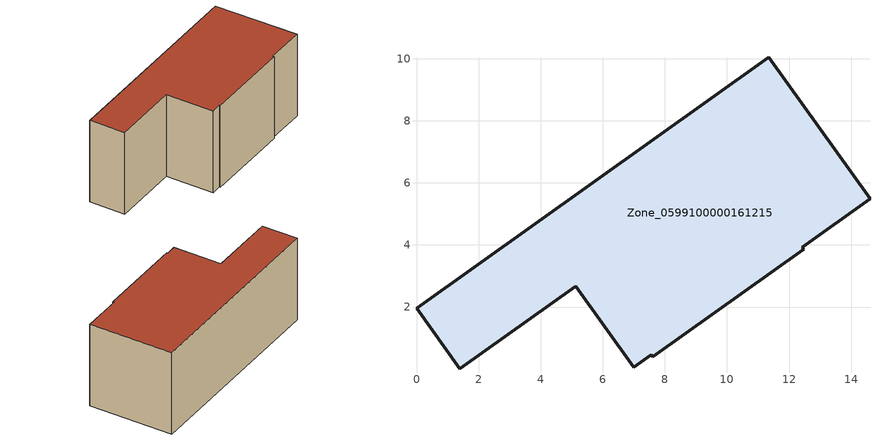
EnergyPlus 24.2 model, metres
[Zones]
Zone_0599100000161215
 floor ground (C_G): 5.13,2.68 1.4,0.01 0,1.96 11.35,10.05 14.61,5.49 12.42,3.93 12.47,3.86 7.62,0.4 7.56,0.46 7,0.06 z0
 wall outside (C_F): 1.4,0.01 5.13,2.68 7,0.06 7.56,0.46 7.62,0.4 12.47,3.86 12.42,3.93 14.61,5.49 11.35,10.05 0,1.96 1.4,0.01 z0:5.76
 roof outside (C_R): 12.42,3.93 14.61,5.49 11.35,10.05 0,1.96 1.4,0.01 5.13,2.68 7,0.06 7.56,0.46 7.62,0.4 12.47,3.86 z5.76
[BUILDING]
Pand.0599100000161215: North Axis=0; Terrain=City; Loads Convergence Tolerance Value=0.04; Temperature Convergence Tolerance Value=0.4; Solar Distribution=FullExterior; Maximum Number of Warmup Days=25; Minimum Number of Warmup Days=1
[Site:Location]
Rotterdam.The.Hague.AP_ZH_NLD Design_Conditions: Latitude=51.96; Longitude=4.45; Time Zone=1; Elevation=-4.5
[SITE:GROUNDTEMPERATURE:BUILDINGSURFACE]
18, 18, 18, 18, 18, 18, 18, 18, 18, 18, 18, 18
[MATERIAL] Thermal Absorptance=0.9; Solar Absorptance=0.7; Visible Absorptance=0.7
Name | Roughness | Thickness | Conductivity | Density | Specific Heat
G.TC.1975-1991 | MediumSmooth | 0.15 | 0.288461 | 540 | 1210
F.TC.1975-1991 | Rough | 0.3 | 0.230769 | 1920 | 840
R.TC.1975-1991 | MediumRough | 0.2 | 0.153846 | 1500 | 1000
[CONSTRUCTION]
C_G: G.TC.1975-1991
C_F: F.TC.1975-1991
C_R: R.TC.1975-1991
[ZONE]
Zone_0599100000161215: Type=1; Multiplier=1; Ceiling Height=Autocalculate; Volume=Autocalculate; Floor Area=autocalculate; Part of Total Floor Area=Yes
[ZONEINFILTRATION:DESIGNFLOWRATE]
Infil_Zone_0599100000161215: Zone or ZoneList or Space or SpaceList=Zone_0599100000161215; Schedule=AlwaysOn; Design Flow Rate Calculation Method=Flow/Area; Flow Rate per Floor Area=0.003; Constant Term Coefficient=1; Temperature Term Coefficient=0; Velocity Term Coefficient=0; Velocity Squared Term Coefficient=0
[HVACTEMPLATE:ZONE:IDEALLOADSAIRSYSTEM]
Zone_0599100000161215: Maximum Heating Supply Air Temperature=50; Minimum Cooling Supply Air Temperature=13; Maximum Heating Supply Air Humidity Ratio=0.0156; Minimum Cooling Supply Air Humidity Ratio=0.0077; Heating Limit=NoLimit; Cooling Limit=NoLimit; Dehumidification Control Type=ConstantSensibleHeatRatio; Cooling Sensible Heat Ratio=0.7; Dehumidification Setpoint=60; Humidification Control Type=None; Humidification Setpoint=30; Outdoor Air Method=None; Outdoor Air Flow Rate per Person=0.00944; Outdoor Air Flow Rate per Zone Floor Area=0; Outdoor Air Flow Rate per Zone=0; Demand Controlled Ventilation Type=None; Outdoor Air Economizer Type=NoEconomizer; Heat Recovery Type=None; Sensible Heat Recovery Effectiveness=0.7; Latent Heat Recovery Effectiveness=0.65
[ZONECONTROL:THERMOSTAT]
ThermostatControl_Zone_0599100000161215: Zone or ZoneList=Zone_0599100000161215; Control Type Schedule=DualSetpointControlType; Control 1=Thermostat_Zone_0599100000161215; Temperature Difference Between Cutout And Setpoint=0
[THERMOSTATSETPOINT:DUALSETPOINT]
Thermostat_Zone_0599100000161215: Heating Setpoint Temperature Schedule=HeatingSetpoint_Zone_0599100000161215; Cooling Setpoint Temperature Schedule=CoolingSetpoint_Zone_0599100000161215
[SCHEDULE:COMPACT]
HeatingSetpoint_Zone_0599100000161215: Through: 12/31, For: AllDays, Until: 24:00, 21
CoolingSetpoint_Zone_0599100000161215: Through: 12/31, For: AllDays, Until: 24:00, 24
DualSetpointControlType: Through: 12/31, For: AllDays, Until: 24:00, 4
AlwaysOn: Through: 12/31, For: AllDays, Until: 24:00, 1
